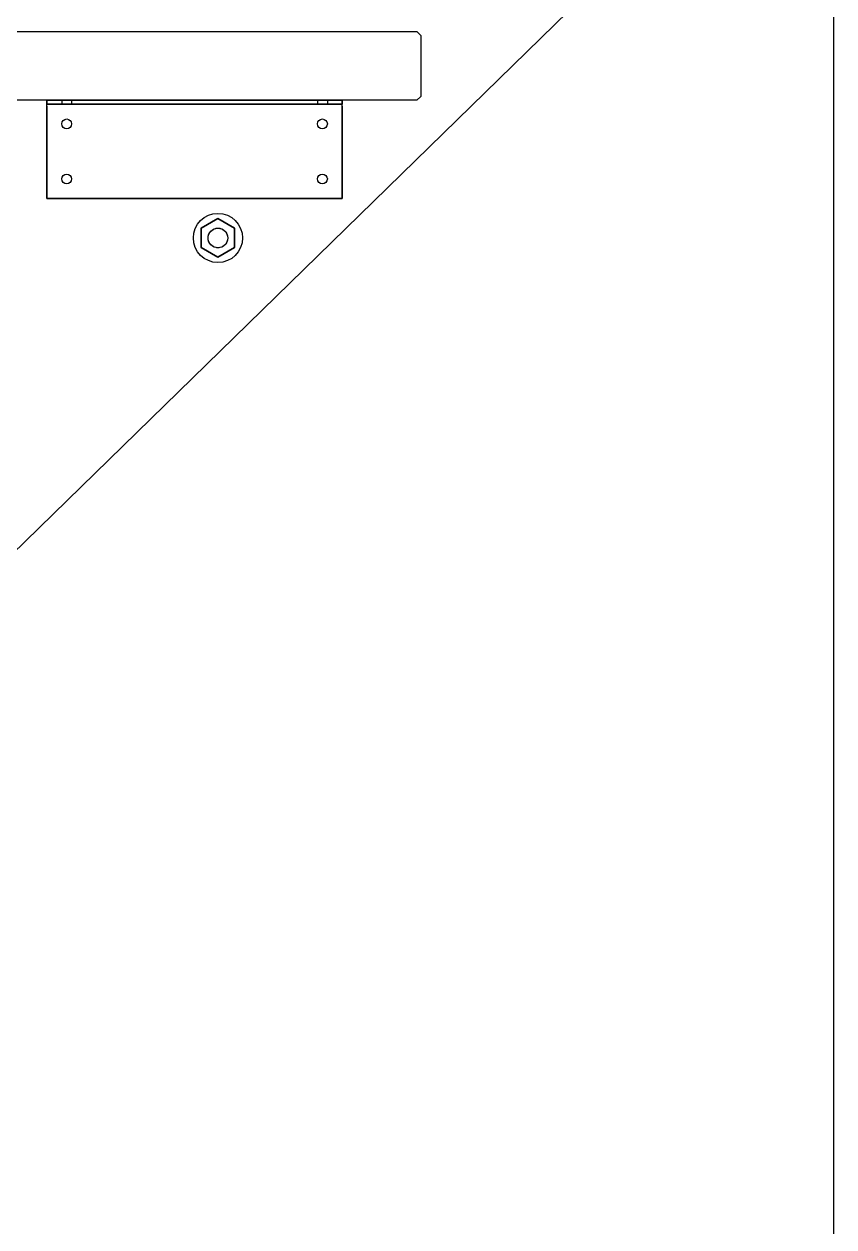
# Model space of a CAD drawing. Extents: x 0 to 2438, y 0 to 2056.
# Drawn here: x 926.7 to 1132.6, y 397.3 to 703 of the extents above; entities that cross this region are included whole.
import ezdxf

# ---------------------------------------------------------------- set-up
doc = ezdxf.new("R2010")
doc.units = 0
doc.layers.get('0').update_dxf_attribs({"linetype": 'CONTINUOUS'})

msp = doc.modelspace()

# ---------------------------------------------------------------- linework, layer by layer
at = {"color": 253}
for p, q in [((1132.58, 88.633), (1132.58, 929.869)), ((1132.58, 86.133), (1132.58, 888.633)), ((1132.58, 88.633), (1132.58, 888.633)), ((1132.58, 772.16), (429.817, 86.133)), ((1132.58, 772.16), (429.817, 86.133)), ((1132.58, 772.16), (429.817, 86.133)), ((913.574, 701.132), (1026.58, 701.132)), ((913.574, 701.132), (1026.58, 701.132)), ((1026.58, 701.132), (1027.57, 700.133)), ((1026.58, 701.132), (1027.57, 700.133)), ((1027.57, 700.133), (1027.57, 684.632)), ((1027.57, 700.133), (1027.57, 684.632)), ((1026.58, 683.634), (913.574, 683.634)), ((1026.58, 683.634), (913.574, 683.634)), ((1007.58, 683.634), (932.575, 683.634)), ((1007.58, 683.634), (932.575, 683.634)), ((932.575, 682.135), (932.575, 683.634)), ((932.575, 683.634), (932.575, 682.632)), ((932.575, 683.634), (1007.58, 683.634)), ((932.575, 683.634), (1007.58, 683.634)), ((932.575, 682.135), (932.575, 683.634)), ((932.575, 683.634), (932.575, 682.632)), ((932.575, 682.135), (932.575, 682.632)), ((1007.58, 682.632), (932.575, 682.632)), ((1007.58, 682.632), (932.575, 682.632)), ((932.575, 682.135), (932.575, 682.632)), ((932.575, 682.632), (1007.58, 682.632)), ((932.575, 682.632), (1007.58, 682.632)), ((932.575, 682.135), (932.575, 658.633)), ((932.575, 658.633), (932.575, 682.135)), ((932.575, 682.135), (932.575, 658.633)), ((932.575, 658.633), (932.575, 682.135)), ((937.577, 683.634), (936.325, 683.634)), ((936.325, 683.634), (938.826, 683.634)), ((937.577, 683.634), (936.325, 683.634)), ((936.325, 683.634), (938.826, 683.634)), ((938.826, 683.634), (936.325, 683.634)), ((936.325, 683.634), (937.577, 683.634)), ((938.826, 683.634), (936.325, 683.634)), ((936.325, 683.634), (937.577, 683.634)), ((936.325, 683.634), (936.325, 682.632)), ((936.325, 683.634), (936.325, 682.632)), ((936.325, 683.634), (936.325, 682.632)), ((936.325, 683.634), (936.325, 682.632)), ((937.577, 682.632), (936.325, 682.632)), ((936.325, 682.632), (938.826, 682.632)), ((937.577, 682.632), (936.325, 682.632)), ((936.325, 682.632), (938.826, 682.632)), ((938.826, 682.632), (936.325, 682.632)), ((936.325, 682.632), (937.577, 682.632)), ((938.826, 682.632), (936.325, 682.632)), ((936.325, 682.632), (937.577, 682.632)), ((938.826, 683.634), (937.577, 683.634)), ((938.826, 683.634), (937.577, 683.634)), ((937.577, 683.634), (938.826, 683.634)), ((937.577, 683.634), (938.826, 683.634)), ((938.826, 682.632), (937.577, 682.632)), ((938.826, 682.632), (937.577, 682.632)), ((937.577, 682.632), (938.826, 682.632)), ((937.577, 682.632), (938.826, 682.632)), ((938.826, 683.634), (938.826, 682.632)), ((938.826, 683.634), (938.826, 682.632)), ((938.826, 683.634), (938.826, 682.632)), ((938.826, 683.634), (938.826, 682.632)), ((1002.58, 683.634), (1001.33, 683.634)), ((1001.33, 683.634), (1003.83, 683.634)), ((1002.58, 683.634), (1001.33, 683.634)), ((1001.33, 683.634), (1003.83, 683.634)), ((1003.83, 683.634), (1001.33, 683.634)), ((1001.33, 683.634), (1002.58, 683.634)), ((1003.83, 683.634), (1001.33, 683.634)), ((1001.33, 683.634), (1002.58, 683.634)), ((1001.33, 683.634), (1001.33, 682.632)), ((1001.33, 683.634), (1001.33, 682.632)), ((1001.33, 683.634), (1001.33, 682.632)), ((1001.33, 683.634), (1001.33, 682.632)), ((1002.58, 682.632), (1001.33, 682.632)), ((1001.33, 682.632), (1003.83, 682.632)), ((1002.58, 682.632), (1001.33, 682.632)), ((1001.33, 682.632), (1003.83, 682.632)), ((1003.83, 682.632), (1001.33, 682.632)), ((1001.33, 682.632), (1002.58, 682.632)), ((1003.83, 682.632), (1001.33, 682.632)), ((1001.33, 682.632), (1002.58, 682.632)), ((1003.83, 683.634), (1002.58, 683.634)), ((1003.83, 683.634), (1002.58, 683.634)), ((1002.58, 683.634), (1003.83, 683.634)), ((1002.58, 683.634), (1003.83, 683.634)), ((1003.83, 682.632), (1002.58, 682.632)), ((1003.83, 682.632), (1002.58, 682.632)), ((1002.58, 682.632), (1003.83, 682.632)), ((1002.58, 682.632), (1003.83, 682.632)), ((1003.83, 683.634), (1003.83, 682.632)), ((1003.83, 683.634), (1003.83, 682.632)), ((1003.83, 683.634), (1003.83, 682.632)), ((1003.83, 683.634), (1003.83, 682.632)), ((1007.58, 682.135), (1007.58, 683.634)), ((1007.58, 683.634), (1007.58, 682.632)), ((1007.58, 682.135), (1007.58, 683.634)), ((1007.58, 683.634), (1007.58, 682.632)), ((1007.58, 682.135), (1007.58, 682.632)), ((1007.58, 682.135), (1007.58, 682.632)), ((1007.58, 682.135), (1007.58, 658.633)), ((1007.58, 658.633), (1007.58, 682.135)), ((1007.58, 682.135), (1007.58, 658.633)), ((1007.58, 658.633), (1007.58, 682.135)), ((1027.57, 684.632), (1026.58, 683.634)), ((1027.57, 684.632), (1026.58, 683.634)), ((1007.58, 658.633), (932.575, 658.633)), ((1007.58, 658.633), (932.575, 658.633)), ((932.575, 658.633), (1007.58, 658.633)), ((932.575, 658.633), (1007.58, 658.633)), ((971.772, 651.087), (976.023, 653.542)), ((971.772, 651.087), (976.023, 653.542)), ((971.772, 651.087), (976.023, 653.542)), ((971.772, 651.087), (976.023, 653.542)), ((976.023, 653.542), (971.772, 651.087)), ((980.271, 651.087), (976.023, 653.542)), ((980.271, 651.087), (976.023, 653.542)), ((980.271, 651.087), (976.023, 653.542)), ((980.271, 651.087), (976.023, 653.542)), ((976.023, 653.542), (980.271, 651.087)), ((971.772, 651.087), (971.772, 646.18)), ((971.772, 651.087), (971.772, 646.18)), ((971.772, 651.087), (971.772, 646.18)), ((971.772, 651.087), (971.772, 646.18)), ((971.772, 646.18), (971.772, 651.087)), ((980.271, 651.087), (980.271, 646.18)), ((980.271, 651.087), (980.271, 646.18)), ((980.271, 651.087), (980.271, 646.18)), ((980.271, 651.087), (980.271, 646.18)), ((980.271, 646.18), (980.271, 651.087)), ((976.023, 643.724), (971.772, 646.18)), ((976.023, 643.724), (971.772, 646.18)), ((976.023, 643.724), (971.772, 646.18)), ((976.023, 643.724), (971.772, 646.18)), ((971.772, 646.18), (976.023, 643.724)), ((976.023, 643.724), (980.271, 646.18)), ((976.023, 643.724), (980.271, 646.18)), ((976.023, 643.724), (980.271, 646.18)), ((976.023, 643.724), (980.271, 646.18)), ((980.271, 646.18), (976.023, 643.724))]:
    msp.add_line(p, q, dxfattribs=at)
for points in [[(936.325, 677.633), (936.325, 678.325), (936.886, 678.882), (937.577, 678.882)], [(936.325, 677.633), (936.325, 678.325), (936.886, 678.882), (937.577, 678.882)], [(936.325, 677.633), (936.325, 678.325), (936.886, 678.882), (937.577, 678.882)], [(936.325, 677.633), (936.325, 678.325), (936.886, 678.882), (937.577, 678.882)], [(937.577, 678.882), (938.265, 678.882), (938.826, 678.325), (938.826, 677.633)], [(937.577, 678.882), (938.265, 678.882), (938.826, 678.325), (938.826, 677.633)], [(937.577, 678.882), (938.265, 678.882), (938.826, 678.325), (938.826, 677.633)], [(937.577, 678.882), (938.265, 678.882), (938.826, 678.325), (938.826, 677.633)], [(1001.33, 677.633), (1001.33, 678.325), (1001.89, 678.882), (1002.58, 678.882)], [(1001.33, 677.633), (1001.33, 678.325), (1001.89, 678.882), (1002.58, 678.882)], [(1001.33, 677.633), (1001.33, 678.325), (1001.89, 678.882), (1002.58, 678.882)], [(1001.33, 677.633), (1001.33, 678.325), (1001.89, 678.882), (1002.58, 678.882)], [(1002.58, 678.882), (1003.26, 678.882), (1003.83, 678.325), (1003.83, 677.633)], [(1002.58, 678.882), (1003.26, 678.882), (1003.83, 678.325), (1003.83, 677.633)], [(1002.58, 678.882), (1003.26, 678.882), (1003.83, 678.325), (1003.83, 677.633)], [(1002.58, 678.882), (1003.26, 678.882), (1003.83, 678.325), (1003.83, 677.633)], [(937.577, 676.381), (936.886, 676.381), (936.325, 676.942), (936.325, 677.633)], [(937.577, 676.381), (936.886, 676.381), (936.325, 676.942), (936.325, 677.633)], [(937.577, 676.381), (936.886, 676.381), (936.325, 676.942), (936.325, 677.633)], [(937.577, 676.381), (936.886, 676.381), (936.325, 676.942), (936.325, 677.633)], [(938.826, 677.633), (938.826, 676.942), (938.265, 676.381), (937.577, 676.381)], [(938.826, 677.633), (938.826, 676.942), (938.265, 676.381), (937.577, 676.381)], [(938.826, 677.633), (938.826, 676.942), (938.265, 676.381), (937.577, 676.381)], [(938.826, 677.633), (938.826, 676.942), (938.265, 676.381), (937.577, 676.381)], [(1002.58, 676.381), (1001.89, 676.381), (1001.33, 676.942), (1001.33, 677.633)], [(1002.58, 676.381), (1001.89, 676.381), (1001.33, 676.942), (1001.33, 677.633)], [(1002.58, 676.381), (1001.89, 676.381), (1001.33, 676.942), (1001.33, 677.633)], [(1002.58, 676.381), (1001.89, 676.381), (1001.33, 676.942), (1001.33, 677.633)], [(1003.83, 677.633), (1003.83, 676.942), (1003.26, 676.381), (1002.58, 676.381)], [(1003.83, 677.633), (1003.83, 676.942), (1003.26, 676.381), (1002.58, 676.381)], [(1003.83, 677.633), (1003.83, 676.942), (1003.26, 676.381), (1002.58, 676.381)], [(1003.83, 677.633), (1003.83, 676.942), (1003.26, 676.381), (1002.58, 676.381)], [(936.325, 663.631), (936.325, 664.326), (936.886, 664.884), (937.577, 664.884)], [(936.325, 663.631), (936.325, 664.326), (936.886, 664.884), (937.577, 664.884)], [(936.325, 663.631), (936.325, 664.326), (936.886, 664.884), (937.577, 664.884)], [(936.325, 663.631), (936.325, 664.326), (936.886, 664.884), (937.577, 664.884)], [(937.577, 662.383), (936.886, 662.383), (936.325, 662.944), (936.325, 663.631)], [(937.577, 662.383), (936.886, 662.383), (936.325, 662.944), (936.325, 663.631)], [(937.577, 662.383), (936.886, 662.383), (936.325, 662.944), (936.325, 663.631)], [(937.577, 662.383), (936.886, 662.383), (936.325, 662.944), (936.325, 663.631)], [(937.577, 664.884), (938.265, 664.884), (938.826, 664.326), (938.826, 663.631)], [(937.577, 664.884), (938.265, 664.884), (938.826, 664.326), (938.826, 663.631)], [(937.577, 664.884), (938.265, 664.884), (938.826, 664.326), (938.826, 663.631)], [(937.577, 664.884), (938.265, 664.884), (938.826, 664.326), (938.826, 663.631)], [(938.826, 663.631), (938.826, 662.944), (938.265, 662.383), (937.577, 662.383)], [(938.826, 663.631), (938.826, 662.944), (938.265, 662.383), (937.577, 662.383)], [(938.826, 663.631), (938.826, 662.944), (938.265, 662.383), (937.577, 662.383)], [(938.826, 663.631), (938.826, 662.944), (938.265, 662.383), (937.577, 662.383)], [(1001.33, 663.631), (1001.33, 664.326), (1001.89, 664.884), (1002.58, 664.884)], [(1001.33, 663.631), (1001.33, 664.326), (1001.89, 664.884), (1002.58, 664.884)], [(1001.33, 663.631), (1001.33, 664.326), (1001.89, 664.884), (1002.58, 664.884)], [(1001.33, 663.631), (1001.33, 664.326), (1001.89, 664.884), (1002.58, 664.884)], [(1002.58, 662.383), (1001.89, 662.383), (1001.33, 662.944), (1001.33, 663.631)], [(1002.58, 662.383), (1001.89, 662.383), (1001.33, 662.944), (1001.33, 663.631)], [(1002.58, 662.383), (1001.89, 662.383), (1001.33, 662.944), (1001.33, 663.631)], [(1002.58, 662.383), (1001.89, 662.383), (1001.33, 662.944), (1001.33, 663.631)], [(1002.58, 664.884), (1003.26, 664.884), (1003.83, 664.326), (1003.83, 663.631)], [(1002.58, 664.884), (1003.26, 664.884), (1003.83, 664.326), (1003.83, 663.631)], [(1002.58, 664.884), (1003.26, 664.884), (1003.83, 664.326), (1003.83, 663.631)], [(1002.58, 664.884), (1003.26, 664.884), (1003.83, 664.326), (1003.83, 663.631)], [(1003.83, 663.631), (1003.83, 662.944), (1003.26, 662.383), (1002.58, 662.383)], [(1003.83, 663.631), (1003.83, 662.944), (1003.26, 662.383), (1002.58, 662.383)], [(1003.83, 663.631), (1003.83, 662.944), (1003.26, 662.383), (1002.58, 662.383)], [(1003.83, 663.631), (1003.83, 662.944), (1003.26, 662.383), (1002.58, 662.383)], [(969.772, 648.631), (969.772, 652.085), (972.569, 654.883), (976.023, 654.883)], [(969.772, 648.631), (969.772, 652.085), (972.569, 654.883), (976.023, 654.883)], [(969.772, 648.631), (969.772, 652.085), (972.569, 654.883), (976.023, 654.883)], [(969.772, 648.631), (969.772, 652.085), (972.569, 654.883), (976.023, 654.883)], [(969.772, 648.631), (969.772, 652.085), (972.569, 654.883), (976.023, 654.883)], [(969.772, 648.631), (969.772, 652.085), (972.569, 654.883), (976.023, 654.883)], [(969.772, 648.631), (969.772, 652.085), (972.569, 654.883), (976.023, 654.883)], [(976.023, 654.883), (979.473, 654.883), (982.271, 652.085), (982.271, 648.631)], [(976.023, 654.883), (979.473, 654.883), (982.271, 652.085), (982.271, 648.631)], [(976.023, 654.883), (979.473, 654.883), (982.271, 652.085), (982.271, 648.631)], [(976.023, 654.883), (979.473, 654.883), (982.271, 652.085), (982.271, 648.631)], [(976.023, 654.883), (979.473, 654.883), (982.271, 652.085), (982.271, 648.631)], [(976.023, 654.883), (979.473, 654.883), (982.271, 652.085), (982.271, 648.631)], [(976.023, 654.883), (979.473, 654.883), (982.271, 652.085), (982.271, 648.631)], [(976.023, 642.384), (972.569, 642.384), (969.772, 645.181), (969.772, 648.631)], [(976.023, 642.384), (972.569, 642.384), (969.772, 645.181), (969.772, 648.631)], [(976.023, 642.384), (972.569, 642.384), (969.772, 645.181), (969.772, 648.631)], [(976.023, 642.384), (972.569, 642.384), (969.772, 645.181), (969.772, 648.631)], [(976.023, 642.384), (972.569, 642.384), (969.772, 645.181), (969.772, 648.631)], [(976.023, 642.384), (972.569, 642.384), (969.772, 645.181), (969.772, 648.631)], [(976.023, 642.384), (972.569, 642.384), (969.772, 645.181), (969.772, 648.631)], [(973.656, 647.82), (973.476, 648.349), (973.476, 648.921), (973.656, 649.446)], [(973.522, 648.631), (973.522, 650.014), (974.64, 651.133), (976.023, 651.133)], [(973.522, 648.631), (973.522, 650.014), (974.64, 651.133), (976.023, 651.133)], [(973.522, 648.631), (973.522, 650.014), (974.64, 651.133), (976.023, 651.133)], [(973.522, 648.631), (973.522, 650.014), (974.64, 651.133), (976.023, 651.133)], [(973.522, 648.631), (973.522, 650.014), (974.64, 651.133), (976.023, 651.133)], [(973.522, 648.631), (973.522, 650.014), (974.64, 651.133), (976.023, 651.133)], [(973.522, 648.631), (973.522, 650.014), (974.64, 651.133), (976.023, 651.133)], [(973.522, 648.631), (973.522, 650.014), (974.64, 651.133), (976.023, 651.133)], [(973.522, 648.631), (973.522, 650.014), (974.64, 651.133), (976.023, 651.133)], [(973.522, 648.631), (973.522, 650.014), (974.64, 651.133), (976.023, 651.133)], [(973.522, 648.631), (973.522, 650.014), (974.64, 651.133), (976.023, 651.133)], [(973.522, 648.631), (973.522, 650.014), (974.64, 651.133), (976.023, 651.133)], [(973.522, 648.631), (973.522, 650.014), (974.64, 651.133), (976.023, 651.133)], [(973.522, 648.631), (973.522, 650.014), (974.64, 651.133), (976.023, 651.133)], [(973.522, 648.631), (973.522, 650.014), (974.64, 651.133), (976.023, 651.133)], [(973.522, 648.631), (973.522, 650.014), (974.64, 651.133), (976.023, 651.133)], [(973.522, 648.631), (973.522, 650.014), (974.64, 651.133), (976.023, 651.133)], [(973.522, 648.631), (973.522, 650.014), (974.64, 651.133), (976.023, 651.133)], [(976.023, 646.134), (974.64, 646.134), (973.522, 647.252), (973.522, 648.631)], [(976.023, 646.134), (974.64, 646.134), (973.522, 647.252), (973.522, 648.631)], [(976.023, 646.134), (974.64, 646.134), (973.522, 647.252), (973.522, 648.631)], [(976.023, 646.134), (974.64, 646.134), (973.522, 647.252), (973.522, 648.631)], [(976.023, 646.134), (974.64, 646.134), (973.522, 647.252), (973.522, 648.631)], [(976.023, 646.134), (974.64, 646.134), (973.522, 647.252), (973.522, 648.631)], [(976.023, 646.134), (974.64, 646.134), (973.522, 647.252), (973.522, 648.631)], [(976.023, 646.134), (974.64, 646.134), (973.522, 647.252), (973.522, 648.631)], [(976.023, 646.134), (974.64, 646.134), (973.522, 647.252), (973.522, 648.631)], [(976.023, 646.134), (974.64, 646.134), (973.522, 647.252), (973.522, 648.631)], [(976.023, 646.134), (974.64, 646.134), (973.522, 647.252), (973.522, 648.631)], [(976.023, 646.134), (974.64, 646.134), (973.522, 647.252), (973.522, 648.631)], [(976.023, 646.134), (974.64, 646.134), (973.522, 647.252), (973.522, 648.631)], [(976.023, 646.134), (974.64, 646.134), (973.522, 647.252), (973.522, 648.631)], [(976.023, 646.134), (974.64, 646.134), (973.522, 647.252), (973.522, 648.631)], [(976.023, 646.134), (974.64, 646.134), (973.522, 647.252), (973.522, 648.631)], [(976.023, 646.134), (974.64, 646.134), (973.522, 647.252), (973.522, 648.631)], [(976.023, 646.134), (974.64, 646.134), (973.522, 647.252), (973.522, 648.631)], [(973.656, 649.446), (973.762, 649.75), (973.924, 650.032), (974.136, 650.275)], [(974.136, 650.275), (974.499, 650.695), (974.997, 650.981), (975.543, 651.087)], [(975.543, 651.087), (975.857, 651.15), (976.185, 651.15), (976.499, 651.087)], [(976.023, 651.133), (977.403, 651.133), (978.521, 650.014), (978.521, 648.631)], [(976.023, 651.133), (977.403, 651.133), (978.521, 650.014), (978.521, 648.631)], [(976.023, 651.133), (977.403, 651.133), (978.521, 650.014), (978.521, 648.631)], [(976.023, 651.133), (977.403, 651.133), (978.521, 650.014), (978.521, 648.631)], [(976.023, 651.133), (977.403, 651.133), (978.521, 650.014), (978.521, 648.631)], [(976.023, 651.133), (977.403, 651.133), (978.521, 650.014), (978.521, 648.631)], [(976.023, 651.133), (977.403, 651.133), (978.521, 650.014), (978.521, 648.631)], [(976.023, 651.133), (977.403, 651.133), (978.521, 650.014), (978.521, 648.631)], [(976.023, 651.133), (977.403, 651.133), (978.521, 650.014), (978.521, 648.631)], [(976.023, 651.133), (977.403, 651.133), (978.521, 650.014), (978.521, 648.631)], [(976.023, 651.133), (977.403, 651.133), (978.521, 650.014), (978.521, 648.631)], [(976.023, 651.133), (977.403, 651.133), (978.521, 650.014), (978.521, 648.631)], [(976.023, 651.133), (977.403, 651.133), (978.521, 650.014), (978.521, 648.631)], [(976.023, 651.133), (977.403, 651.133), (978.521, 650.014), (978.521, 648.631)], [(976.023, 651.133), (977.403, 651.133), (978.521, 650.014), (978.521, 648.631)], [(976.023, 651.133), (977.403, 651.133), (978.521, 650.014), (978.521, 648.631)], [(976.023, 651.133), (977.403, 651.133), (978.521, 650.014), (978.521, 648.631)], [(976.023, 651.133), (977.403, 651.133), (978.521, 650.014), (978.521, 648.631)], [(978.521, 648.631), (978.521, 647.252), (977.403, 646.134), (976.023, 646.134)], [(978.521, 648.631), (978.521, 647.252), (977.403, 646.134), (976.023, 646.134)], [(978.521, 648.631), (978.521, 647.252), (977.403, 646.134), (976.023, 646.134)], [(978.521, 648.631), (978.521, 647.252), (977.403, 646.134), (976.023, 646.134)], [(982.271, 648.631), (982.271, 645.181), (979.473, 642.384), (976.023, 642.384)], [(978.521, 648.631), (978.521, 647.252), (977.403, 646.134), (976.023, 646.134)], [(978.521, 648.631), (978.521, 647.252), (977.403, 646.134), (976.023, 646.134)], [(978.521, 648.631), (978.521, 647.252), (977.403, 646.134), (976.023, 646.134)], [(978.521, 648.631), (978.521, 647.252), (977.403, 646.134), (976.023, 646.134)], [(978.521, 648.631), (978.521, 647.252), (977.403, 646.134), (976.023, 646.134)], [(978.521, 648.631), (978.521, 647.252), (977.403, 646.134), (976.023, 646.134)], [(982.271, 648.631), (982.271, 645.181), (979.473, 642.384), (976.023, 642.384)], [(982.271, 648.631), (982.271, 645.181), (979.473, 642.384), (976.023, 642.384)], [(978.521, 648.631), (978.521, 647.252), (977.403, 646.134), (976.023, 646.134)], [(978.521, 648.631), (978.521, 647.252), (977.403, 646.134), (976.023, 646.134)], [(982.271, 648.631), (982.271, 645.181), (979.473, 642.384), (976.023, 642.384)], [(982.271, 648.631), (982.271, 645.181), (979.473, 642.384), (976.023, 642.384)], [(978.521, 648.631), (978.521, 647.252), (977.403, 646.134), (976.023, 646.134)], [(978.521, 648.631), (978.521, 647.252), (977.403, 646.134), (976.023, 646.134)], [(982.271, 648.631), (982.271, 645.181), (979.473, 642.384), (976.023, 642.384)], [(982.271, 648.631), (982.271, 645.181), (979.473, 642.384), (976.023, 642.384)], [(978.521, 648.631), (978.521, 647.252), (977.403, 646.134), (976.023, 646.134)], [(978.521, 648.631), (978.521, 647.252), (977.403, 646.134), (976.023, 646.134)], [(978.521, 648.631), (978.521, 647.252), (977.403, 646.134), (976.023, 646.134)], [(978.521, 648.631), (978.521, 647.252), (977.403, 646.134), (976.023, 646.134)], [(976.499, 651.087), (977.046, 650.981), (977.54, 650.695), (977.907, 650.275)], [(977.907, 650.275), (978.119, 650.032), (978.281, 649.75), (978.387, 649.446)], [(978.387, 649.446), (978.475, 649.185), (978.521, 648.91), (978.521, 648.631)], [(978.521, 648.631), (978.521, 648.356), (978.475, 648.085), (978.387, 647.82)], [(974.136, 646.991), (973.924, 647.234), (973.762, 647.517), (973.656, 647.82)], [(975.543, 646.18), (974.997, 646.285), (974.499, 646.571), (974.136, 646.991)], [(976.499, 646.18), (976.185, 646.12), (975.857, 646.12), (975.543, 646.18)], [(977.907, 646.991), (977.54, 646.571), (977.046, 646.285), (976.499, 646.18)], [(978.387, 647.82), (978.281, 647.517), (978.119, 647.234), (977.907, 646.991)]]:
    msp.add_open_spline(points, degree=3, dxfattribs=at)

doc.saveas('drawing.dxf')
